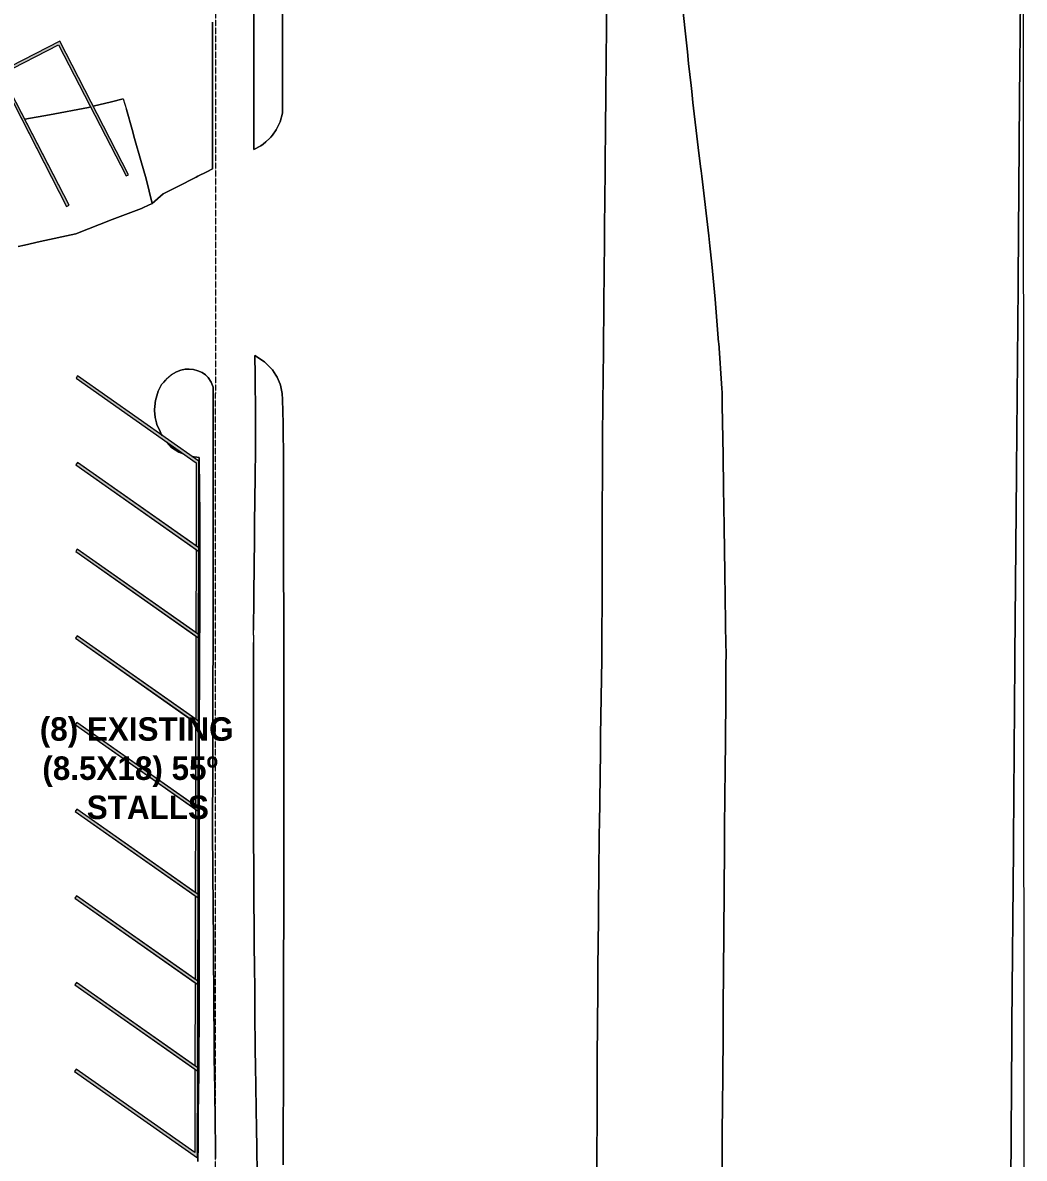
# Model space of a CAD drawing. Header units: inches. Extents: x -5011 to 628, y 9881 to 15115.
# Drawn here: x -812 to 628, y 10867 to 12499 of the extents above; entities that cross this region are included whole.
import ezdxf

# ---------------------------------------------------------------- set-up
doc = ezdxf.new("R2010")
doc.units = ezdxf.units.IN
doc.header["$MEASUREMENT"] = 0
doc.linetypes.add('Double Dash 3_8_', pattern=[1, 0.375, -0.125, 0.125, -0.125, 0.125, -0.125])
for name, color, linetype, lineweight in [('C-PRKG', 3, 'Continuous', 9), ('C-PRKG-IDEN', 70, 'Continuous', 9), ('C-PROP-LINE', 91, 'Double Dash 3_8_', 9), ('C-TOPO', 7, 'Continuous', 9)]:
    doc.layers.add(name, color=color, linetype=linetype, lineweight=lineweight)
doc.styles.add('Century Gothic_B', font='', dxfattribs={"height": 33.75})
doc.styles.get('Century Gothic_B').set_extended_font_data('Century Gothic', bold=True)

# ---------------------------------------------------------------- blocks, each defined once
blk = doc.blocks.new('321723 - Pavement Markings - Parking - Angled - EXISTING _8_5X18_ 55º-1524277-EXISTING - SITE PLAN')
at = {"layer": 'C-PRKG'}
h = blk.add_hatch(color=256, dxfattribs=at)
h.paths.add_polyline_path([(0, 0), (124.6, 0.2), (127.3, 4), (7.7, 4), (127.2, 174.6), (123.9, 176.9), (0.7, 0.9)], flags=0)
h.paths.add_polyline_path([(132.2, 4), (251.7, 174.6), (248.4, 176.9), (157.8, 42.1)], flags=0)
h.paths.add_polyline_path([(129.4, 0), (132.2, 4), (128.4, 2), (129.4, 0)], flags=0)
h = blk.add_hatch(color=256, dxfattribs=at)
h.paths.add_polyline_path([(124.5, 0), (124.8, 0.2), (129.4, 0), (128.4, 2), (132.2, 4), (248.2, 176.7), (125.4, 1.2)], flags=0)
h.paths.add_polyline_path([(129.4, 0), (249.1, 0.2), (251.8, 4), (132.2, 4), (129.4, 0)], flags=0)
h.paths.add_polyline_path([(256.7, 4), (376.2, 174.6), (372.9, 176.9), (314.4, 89.9)], flags=0)
h.paths.add_polyline_path([(252.9, 2), (253.9, 0), (256.7, 4)], flags=0)
h = blk.add_hatch(color=256, dxfattribs=at)
h.paths.add_polyline_path([(249, 0), (253.9, 0), (252.9, 2), (256.7, 4), (372.8, 176.7), (250.1, 1.4)], flags=0)
h.paths.add_polyline_path([(253.9, 0), (373.7, 0.2), (376.4, 4), (256.7, 4), (253.9, 0)], flags=0)
h.paths.add_polyline_path([(381.2, 4), (500.7, 174.6), (497.4, 176.9), (402.4, 35.4)], flags=0)
h.paths.add_polyline_path([(377.4, 2), (378.4, 0), (381.2, 4)], flags=0)
h = blk.add_hatch(color=256, dxfattribs=at)
h.paths.add_polyline_path([(373.6, 0), (378.4, 0), (377.4, 2), (381.2, 4), (493.6, 171.4), (374.7, 1.7)], flags=0)
h.paths.add_polyline_path([(378.4, 0), (498.2, 0.2), (500.9, 4), (381.2, 4), (378.4, 0)], flags=0)
h.paths.add_polyline_path([(505.8, 4), (625.2, 174.7), (622, 176.9), (512.8, 14.5)], flags=0)
h.paths.add_polyline_path([(503, 0), (505.8, 4), (501.9, 2), (503, 0)], flags=0)
h = blk.add_hatch(color=256, dxfattribs=at)
h.paths.add_polyline_path([(498.1, 0), (498.4, 0.2), (503, 0), (501.9, 2), (505.8, 4), (622, 176.9), (499.4, 2)], flags=0)
h.paths.add_polyline_path([(503, 0), (622.7, 0.2), (625.4, 4), (505.8, 4), (503, 0)], flags=0)
h.paths.add_polyline_path([(630.3, 4), (749.8, 174.6), (746.5, 176.9), (648.5, 31.2)], flags=0)
h.paths.add_polyline_path([(626.4, 2), (627.5, 0), (630.3, 4), (626.8, 2.2)], flags=0)
h = blk.add_hatch(color=256, dxfattribs=at)
h.paths.add_polyline_path([(622.6, 0), (627.5, 0), (626.4, 2), (630.3, 4), (746.5, 176.9), (624.1, 2.2)], flags=0)
h.paths.add_polyline_path([(627.5, 0), (747.2, 0.2), (749.7, 4), (630.3, 4), (627.5, 0)], flags=0)
h.paths.add_polyline_path([(754.8, 4), (874.3, 174.6), (871, 176.9), (764.2, 18.1)], flags=0)
h.paths.add_polyline_path([(751, 2), (752, 0), (754.8, 4), (751.9, 2.5)], flags=0)
h = blk.add_hatch(color=256, dxfattribs=at)
h.paths.add_polyline_path([(747.1, 0), (752, 0), (751, 2), (754.8, 4), (870.8, 176.7), (748.5, 1.9)], flags=0)
h.paths.add_polyline_path([(752, 0), (871.7, 0.2), (874.4, 4), (754.8, 4), (752, 0)], flags=0)
h.paths.add_polyline_path([(879.3, 4), (998.8, 174.6), (995.5, 176.9), (880.2, 5.4)], flags=0)
h.paths.add_polyline_path([(876.5, 0), (879.3, 4), (875.5, 2), (876.5, 0)], flags=0)
h = blk.add_hatch(color=256, dxfattribs=at)
h.paths.add_polyline_path([(871.6, 0), (871.9, 0.2), (876.5, 0), (875.5, 2), (879.3, 4), (991.4, 171), (873.5, 2.7)], flags=0)
h.paths.add_polyline_path([(876.5, 0), (1001, 0), (1123.3, 174.6), (1120, 176.9), (999, 4), (879.3, 4), (876.5, 0)], flags=0)
for p, q in [((123.9, 176.9), (0, 0)), ((7.7, 4), (127.2, 174.6)), ((127.2, 174.6), (123.9, 176.9)), ((248.4, 176.9), (124.5, 0)), ((248.4, 176.9), (127.3, 4)), ((129.4, 0), (251.7, 174.6)), ((132.2, 4), (251.7, 174.6)), ((251.7, 174.6), (248.4, 176.9)), ((251.7, 174.6), (248.4, 176.9)), ((372.9, 176.9), (249, 0)), ((372.9, 176.9), (251.8, 4)), ((253.9, 0), (376.2, 174.6)), ((256.7, 4), (376.2, 174.6)), ((376.2, 174.6), (372.9, 176.9)), ((376.2, 174.6), (372.9, 176.9)), ((497.4, 176.9), (373.6, 0)), ((497.4, 176.9), (376.4, 4)), ((378.4, 0), (500.7, 174.6)), ((381.2, 4), (500.7, 174.6)), ((500.7, 174.6), (497.4, 176.9)), ((500.7, 174.6), (497.4, 176.9)), ((622, 176.9), (498.1, 0)), ((622, 176.9), (500.9, 4)), ((503, 0), (625.2, 174.6)), ((505.8, 4), (625.2, 174.6)), ((625.2, 174.6), (622, 176.9)), ((625.2, 174.6), (622, 176.9)), ((746.5, 176.9), (622.6, 0)), ((746.5, 176.9), (625.4, 4)), ((627.5, 0), (749.8, 174.6)), ((630.3, 4), (749.8, 174.6)), ((749.8, 174.6), (746.5, 176.9)), ((749.8, 174.6), (746.5, 176.9)), ((871, 176.9), (747.1, 0)), ((871, 176.9), (749.9, 4)), ((752, 0), (874.3, 174.6)), ((754.8, 4), (874.3, 174.6)), ((874.3, 174.6), (871, 176.9)), ((874.3, 174.6), (871, 176.9)), ((995.5, 176.9), (871.6, 0)), ((995.5, 176.9), (874.4, 4)), ((876.5, 0), (998.8, 174.6)), ((879.3, 4), (998.8, 174.6)), ((998.8, 174.6), (995.5, 176.9)), ((998.8, 174.6), (995.5, 176.9)), ((1120, 176.9), (999, 4)), ((1001, 0), (1123.3, 174.6)), ((1123.3, 174.6), (1120, 176.9)), ((127.3, 4), (7.7, 4)), ((251.8, 4), (132.2, 4)), ((376.4, 4), (256.7, 4)), ((500.9, 4), (381.2, 4)), ((625.4, 4), (505.8, 4)), ((749.9, 4), (630.3, 4)), ((874.4, 4), (754.8, 4)), ((999, 4), (879.3, 4)), ((0, 0), (129.4, 0)), ((124.5, 0), (253.9, 0)), ((249, 0), (378.4, 0)), ((373.6, 0), (503, 0)), ((498.1, 0), (627.5, 0)), ((622.6, 0), (752, 0)), ((747.1, 0), (876.5, 0)), ((871.6, 0), (1001, 0))]:
    blk.add_line(p, q, dxfattribs=at)
blk = doc.blocks.new('321723 - Pavement Markings - Parking - Angled - EXISTING _8X18_ 90º-1567320-EXISTING - SITE PLAN')
at = {"layer": 'C-PRKG'}
h = blk.add_hatch(color=256, dxfattribs=at)
h.paths.add_polyline_path([(96, -4), (98, -110), (96, -216), (100, -216), (99.8, -0.2), (96, 0), (98, -2)], flags=0)
h.paths.add_polyline_path([(0, -216), (4, -216), (4, -4), (96, -4), (96, 0), (0, 0), (0, -126.7)], flags=0)
h = blk.add_hatch(color=256, dxfattribs=at)
h.paths.add_polyline_path([(96, -216), (98, -110), (96, -4), (96, -213.9)], flags=0)
h.paths.add_polyline_path([(96, 0), (96, -4), (98, -2), (97.4, -1.4)], flags=0)
h.paths.add_polyline_path([(192, -216), (196, -216), (196, 0), (100, 0), (100, -4), (192, -4), (192, -213.9)], flags=0)
for p, q in [((0, 0), (0, -216)), ((100, 0), (0, 0)), ((96, 0), (96, -216)), ((196, 0), (96, 0)), ((100, -216), (100, 0)), ((196, -216), (196, 0)), ((4, -216), (4, -4)), ((4, -4), (96, -4)), ((96, -4), (96, -216)), ((100, -216), (100, -4)), ((100, -4), (192, -4)), ((192, -4), (192, -216)), ((0, -216), (4, -216)), ((96, -216), (100, -216)), ((96, -216), (100, -216)), ((192, -216), (196, -216))]:
    blk.add_line(p, q, dxfattribs=at)
blk = doc.blocks.new('Family - ___-1416994-EXISTING - SITE PLAN')
at = {"layer": 'C-PROP-LINE'}
blk.add_line((-534.6, 10205.4), (-534.1, 14245.7), dxfattribs=at)

msp = doc.modelspace()

# ---------------------------------------------------------------- linework, layer by layer
at = {"layer": 'C-TOPO'}
for p, q in [((627.7, 10264.1), (626.3, 13049.1)), ((623, 12655.4), (620.9, 12389.6)), ((620.9, 12389.6), (623, 12655.4)), ((27.7, 12591.1), (27.3, 12498.3)), ((27.3, 12498.3), (27.7, 12591.1)), ((143.5, 12457.1), (132.8, 12555)), ((132.8, 12555), (143.5, 12457.1)), ((-438.2, 12369), (-438.2, 12519.4)), ((-438.2, 12519.4), (-438.2, 12369)), ((-538.9, 12431.9), (-539, 12499.7)), ((-539, 12499.7), (-538.9, 12431.9)), ((-479.7, 12511.7), (-479.6, 12382.3)), ((-479.6, 12382.3), (-479.7, 12511.7)), ((27.2, 12484.5), (26.9, 12454)), ((26.9, 12454), (27.2, 12484.5)), ((27.3, 12492.2), (27.2, 12484.5)), ((27.2, 12484.5), (27.3, 12492.2)), ((27.3, 12498.3), (27.3, 12492.2)), ((27.3, 12492.2), (27.3, 12498.3)), ((26.9, 12454), (26.3, 12390.7)), ((26.3, 12390.7), (26.9, 12454)), ((145.3, 12440.3), (143.5, 12457.1)), ((143.5, 12457.1), (145.3, 12440.3)), ((148.8, 12408.9), (145.3, 12440.3)), ((145.3, 12440.3), (148.8, 12408.9)), ((-538.9, 12355.2), (-538.9, 12431.9)), ((-538.9, 12431.9), (-538.9, 12355.2)), ((149.7, 12400.1), (148.8, 12408.9)), ((148.8, 12408.9), (149.7, 12400.1)), ((-710.3, 12379.1), (-684.3, 12385.5)), ((-684.3, 12385.5), (-710.3, 12379.1)), ((-684.3, 12385.5), (-667.1, 12389.7)), ((-667.1, 12389.7), (-684.3, 12385.5)), ((-667.1, 12389.7), (-662.7, 12374.2)), ((-667.1, 12389.7), (-662.7, 12374.2)), ((26.3, 12390.7), (26.2, 12381.1)), ((26.2, 12381.1), (26.3, 12390.7)), ((151.5, 12384.2), (149.7, 12400.1)), ((149.7, 12400.1), (151.5, 12384.2)), ((620.9, 12389.6), (618.7, 12129.9)), ((618.7, 12129.9), (620.9, 12389.6)), ((-773.3, 12366.8), (-717.2, 12377.3)), ((-717.2, 12377.3), (-773.3, 12366.8)), ((-717.2, 12377.3), (-714.3, 12378.1)), ((-714.3, 12378.1), (-717.2, 12377.3)), ((-662.7, 12374.2), (-654.5, 12345.5)), ((-654.5, 12345.5), (-662.7, 12374.2)), ((-479.6, 12382.3), (-479.5, 12345.5)), ((-479.5, 12345.5), (-479.6, 12382.3)), ((-441.6, 12356.6), (-438.2, 12369)), ((-438.2, 12369), (-441.6, 12356.6)), ((26.2, 12381.1), (26, 12361.2)), ((26, 12361.2), (26.2, 12381.1)), ((153.4, 12368.3), (151.5, 12384.2)), ((151.5, 12384.2), (153.4, 12368.3)), ((-808.6, 12360.2), (-773.3, 12366.8)), ((-773.3, 12366.8), (-808.6, 12360.2)), ((-538.9, 12348.2), (-538.9, 12355.2)), ((-538.9, 12355.2), (-538.9, 12348.2)), ((-447.2, 12345), (-441.6, 12356.6)), ((-441.6, 12356.6), (-447.2, 12345)), ((25.9, 12353.6), (25.3, 12292.6)), ((25.3, 12292.6), (25.9, 12353.6)), ((26, 12361.2), (25.9, 12353.6)), ((25.9, 12353.6), (26, 12361.2)), ((156.3, 12344), (153.4, 12368.3)), ((153.4, 12368.3), (156.3, 12344)), ((-654.5, 12345.5), (-650.9, 12332.8)), ((-650.9, 12332.8), (-654.5, 12345.5)), ((-538.9, 12301.8), (-538.9, 12348.2)), ((-538.9, 12348.2), (-538.9, 12301.8)), ((-479.5, 12345.5), (-479.5, 12336.2)), ((-479.5, 12336.2), (-479.5, 12345.5)), ((-479.5, 12336.2), (-479.5, 12323.4)), ((-479.5, 12323.4), (-479.5, 12336.2)), ((-454.9, 12334.6), (-452.8, 12337.3)), ((-452.8, 12337.3), (-454.9, 12334.6)), ((-452.8, 12337.3), (-447.2, 12345)), ((-447.2, 12345), (-452.8, 12337.3)), ((159.2, 12319.6), (156.3, 12344)), ((156.3, 12344), (159.2, 12319.6)), ((-650.9, 12332.8), (-641.9, 12301.2)), ((-641.9, 12301.2), (-650.9, 12332.8)), ((-479.5, 12323.4), (-479.5, 12322.9)), ((-479.5, 12322.9), (-479.5, 12323.4)), ((-479.5, 12322.9), (-479.5, 12316.6)), ((-479.5, 12316.6), (-479.5, 12322.9)), ((-479.5, 12316.6), (-469.7, 12322.2)), ((-469.7, 12322.2), (-479.5, 12316.6)), ((-469.7, 12322.2), (-466.2, 12324.3)), ((-466.2, 12324.3), (-469.7, 12322.2)), ((-466.2, 12324.3), (-462.2, 12327.9)), ((-462.2, 12327.9), (-466.2, 12324.3)), ((-462.2, 12327.9), (-456.3, 12333.3)), ((-456.3, 12333.3), (-462.2, 12327.9)), ((-456.3, 12333.3), (-454.9, 12334.6)), ((-454.9, 12334.6), (-456.3, 12333.3)), ((162.4, 12292.6), (159.2, 12319.6)), ((159.2, 12319.6), (162.4, 12292.6)), ((-641.9, 12301.2), (-634.3, 12274.6)), ((-634.3, 12274.6), (-641.9, 12301.2)), ((-547, 12284.8), (-538.9, 12288.9)), ((-538.9, 12288.9), (-547, 12284.8)), ((-538.9, 12292.4), (-538.9, 12301.8)), ((-538.9, 12301.8), (-538.9, 12292.4)), ((-538.9, 12288.9), (-538.9, 12292.4)), ((-538.9, 12292.4), (-538.9, 12288.9)), ((25.3, 12292.6), (24.8, 12238.9)), ((24.8, 12238.9), (25.3, 12292.6)), ((163.2, 12286.1), (162.4, 12292.6)), ((162.4, 12292.6), (163.2, 12286.1)), ((-634.3, 12274.6), (-625.8, 12239.1)), ((-625.8, 12239.1), (-634.3, 12274.6)), ((-589.6, 12263.3), (-562.2, 12277.1)), ((-562.2, 12277.1), (-589.6, 12263.3)), ((-562.2, 12277.1), (-560, 12278.3)), ((-560, 12278.3), (-562.2, 12277.1)), ((-560, 12278.3), (-547, 12284.8)), ((-547, 12284.8), (-560, 12278.3)), ((164.2, 12278.3), (163.2, 12286.1)), ((163.2, 12286.1), (164.2, 12278.3)), ((174.4, 12192.6), (164.2, 12278.3)), ((164.2, 12278.3), (174.4, 12192.6)), ((-609.6, 12253.2), (-589.6, 12263.3)), ((-589.6, 12263.3), (-609.6, 12253.2)), ((-625.8, 12239.1), (-638, 12233.5)), ((-638, 12233.5), (-625.8, 12239.1)), ((-625.8, 12239.1), (-609.6, 12253.2)), ((-609.6, 12253.2), (-625.8, 12239.1)), ((24.8, 12238.9), (24.5, 12212)), ((24.5, 12212), (24.8, 12238.9)), ((-641.2, 12232.1), (-683, 12216)), ((-683, 12216), (-641.2, 12232.1)), ((-638, 12233.5), (-641.2, 12232.1)), ((-641.2, 12232.1), (-638, 12233.5)), ((-683, 12216), (-735.4, 12195.7)), ((-735.4, 12195.7), (-683, 12216)), ((24.5, 12212), (24.4, 12199.9)), ((24.4, 12199.9), (24.5, 12212)), ((-735.4, 12195.7), (-786.6, 12184.5)), ((-786.6, 12184.5), (-735.4, 12195.7)), ((24.4, 12199.9), (24.2, 12184.5)), ((24.2, 12184.5), (24.4, 12199.9)), ((176, 12178.4), (174.4, 12192.6)), ((174.4, 12192.6), (176, 12178.4)), ((-808.9, 12179.5), (-818.1, 12177.5)), ((-818.1, 12177.5), (-808.9, 12179.5)), ((-786.6, 12184.5), (-808.9, 12179.5)), ((-808.9, 12179.5), (-786.6, 12184.5)), ((24.2, 12184.5), (23.4, 12096.4)), ((23.4, 12096.4), (24.2, 12184.5)), ((178.9, 12152.1), (176, 12178.4)), ((176, 12178.4), (178.9, 12152.1)), ((182.7, 12111.6), (178.9, 12152.1)), ((178.9, 12152.1), (182.7, 12111.6)), ((618.7, 12129.9), (618.7, 12120)), ((618.7, 12120), (618.7, 12129.9)), ((183.5, 12101.8), (182.7, 12111.6)), ((182.7, 12111.6), (183.5, 12101.8)), ((618.7, 12120), (616.5, 11856.3)), ((616.5, 11856.3), (618.7, 12120)), ((23.4, 12096.4), (23.3, 12089.4)), ((23.3, 12089.4), (23.4, 12096.4)), ((188.4, 12039.7), (183.5, 12101.8)), ((183.5, 12101.8), (188.4, 12039.7)), ((23.3, 12089.4), (22.4, 11982.1)), ((22.4, 11982.1), (23.3, 12089.4)), ((188.5, 12038.5), (188.4, 12039.7)), ((188.4, 12039.7), (188.5, 12038.5)), ((193, 11973.2), (188.5, 12038.5)), ((188.5, 12038.5), (193, 11973.2)), ((-464.1, 12011.9), (-478, 12020.9)), ((-478, 12020.9), (-477.9, 12013.9)), ((-477.9, 12013.9), (-478, 12020.9)), ((-478, 12020.9), (-464.1, 12011.9)), ((-477.9, 12013.9), (-477.8, 11999.2)), ((-477.8, 11999.2), (-477.9, 12013.9)), ((-460.4, 12008), (-464.1, 12011.9)), ((-464.1, 12011.9), (-460.4, 12008)), ((-590.6, 11997.5), (-598.1, 11992.9)), ((-598.1, 11992.9), (-590.6, 11997.5)), ((-584.6, 11999.9), (-590.6, 11997.5)), ((-590.6, 11997.5), (-584.6, 11999.9)), ((-578.4, 12001.2), (-584.6, 11999.9)), ((-584.6, 11999.9), (-578.4, 12001.2)), ((-574.8, 12001.3), (-578.4, 12001.2)), ((-578.4, 12001.2), (-574.8, 12001.3)), ((-573.7, 12001.3), (-574.8, 12001.3)), ((-574.8, 12001.3), (-573.7, 12001.3)), ((-572.4, 12001.3), (-573.7, 12001.3)), ((-573.7, 12001.3), (-572.4, 12001.3)), ((-566.4, 12000.6), (-572.4, 12001.3)), ((-572.4, 12001.3), (-566.4, 12000.6)), ((-559.9, 11998.8), (-566.4, 12000.6)), ((-566.4, 12000.6), (-559.9, 11998.8)), ((-553.8, 11996.2), (-559.9, 11998.8)), ((-559.9, 11998.8), (-553.8, 11996.2)), ((-552.1, 11995.1), (-553.8, 11996.2)), ((-553.8, 11996.2), (-552.1, 11995.1)), ((-550.9, 11994.4), (-552.1, 11995.1)), ((-552.1, 11995.1), (-550.9, 11994.4)), ((-549, 11993.1), (-550.9, 11994.4)), ((-550.9, 11994.4), (-549, 11993.1)), ((-477.8, 11999.2), (-477.4, 11968.9)), ((-477.4, 11968.9), (-477.8, 11999.2)), ((-457.4, 12004.8), (-460.4, 12008)), ((-460.4, 12008), (-457.4, 12004.8)), ((-452.7, 12000), (-457.4, 12004.8)), ((-457.4, 12004.8), (-452.7, 12000)), ((-447.9, 11992.4), (-452.7, 12000)), ((-452.7, 12000), (-447.9, 11992.4)), ((-612.1, 11979.1), (-617.1, 11969.5)), ((-617.1, 11969.5), (-612.1, 11979.1)), ((-610.9, 11980.5), (-612.1, 11979.1)), ((-612.1, 11979.1), (-610.9, 11980.5)), ((-609.1, 11982.6), (-610.9, 11980.5)), ((-610.9, 11980.5), (-609.1, 11982.6)), ((-606.5, 11985.6), (-609.1, 11982.6)), ((-609.1, 11982.6), (-606.5, 11985.6)), ((-605, 11987.3), (-606.5, 11985.6)), ((-605, 11987.3), (-606.5, 11985.6)), ((-605, 11987.3), (-598.1, 11992.9)), ((-605, 11987.3), (-598.1, 11992.9)), ((-545.1, 11989), (-549, 11993.1)), ((-549, 11993.1), (-545.1, 11989)), ((-540.9, 11982.4), (-545.1, 11989)), ((-545.1, 11989), (-540.9, 11982.4)), ((-538.1, 11975.1), (-540.9, 11982.4)), ((-540.9, 11982.4), (-538.1, 11975.1)), ((-446.1, 11989.6), (-447.9, 11992.4)), ((-447.9, 11992.4), (-446.1, 11989.6)), ((-441.9, 11979.4), (-446.1, 11989.6)), ((-446.1, 11989.6), (-441.9, 11979.4)), ((-441.4, 11978.2), (-441.9, 11979.4)), ((-441.9, 11979.4), (-441.4, 11978.2)), ((-438.8, 11966.1), (-441.4, 11978.2)), ((-441.4, 11978.2), (-438.8, 11966.1)), ((22.4, 11982.1), (22.2, 11961)), ((22.2, 11961), (22.4, 11982.1)), ((-617.1, 11969.5), (-620.9, 11956)), ((-620.9, 11956), (-617.1, 11969.5)), ((-538.1, 11969.5), (-538.1, 11975.1)), ((-538.1, 11975.1), (-538.1, 11969.5)), ((-538.1, 11968.7), (-538.1, 11969.5)), ((-538.1, 11969.5), (-538.1, 11968.7)), ((-538.1, 11966.6), (-538.1, 11968.7)), ((-538.1, 11968.7), (-538.1, 11966.6)), ((-537.9, 11930.7), (-538.1, 11966.6)), ((-538.1, 11966.6), (-537.9, 11930.7)), ((-477.4, 11968.9), (-477.3, 11957.4)), ((-477.3, 11957.4), (-477.4, 11968.9)), ((-438.5, 11957.8), (-438.8, 11966.1)), ((-438.8, 11966.1), (-438.5, 11957.8)), ((22.2, 11961), (21.6, 11894.9)), ((21.6, 11894.9), (22.2, 11961)), ((193.4, 11967.8), (193, 11973.2)), ((193, 11973.2), (193.4, 11967.8)), ((193.7, 11949.6), (193.4, 11967.8)), ((193.4, 11967.8), (193.7, 11949.6)), ((-621.6, 11949.2), (-622.3, 11942)), ((-622.3, 11942), (-621.6, 11949.2)), ((-621.4, 11950.6), (-621.6, 11949.2)), ((-621.6, 11949.2), (-621.4, 11950.6)), ((-621.2, 11952.9), (-621.4, 11951.5)), ((-621.4, 11951.5), (-621.2, 11952.9)), ((-621.4, 11951.5), (-621.4, 11950.6)), ((-621.4, 11950.6), (-621.4, 11951.5)), ((-620.9, 11956), (-621.2, 11952.9)), ((-621.2, 11952.9), (-620.9, 11956)), ((-477.3, 11957.4), (-476.9, 11921.4)), ((-476.9, 11921.4), (-477.3, 11957.4)), ((-437.3, 11923.2), (-438.5, 11957.8)), ((-438.5, 11957.8), (-437.3, 11923.2)), ((194.8, 11877.1), (193.7, 11949.6)), ((193.7, 11949.6), (194.8, 11877.1)), ((-622.3, 11942), (-621.5, 11931.7)), ((-621.5, 11931.7), (-622.3, 11942)), ((-621.5, 11931.7), (-619.5, 11924.2)), ((-619.5, 11924.2), (-621.5, 11931.7)), ((-537.9, 11920.9), (-537.9, 11930.7)), ((-537.9, 11930.7), (-537.9, 11920.9)), ((-619.5, 11924.2), (-618.8, 11921.7)), ((-618.8, 11921.7), (-619.5, 11924.2)), ((-618.8, 11921.7), (-614.3, 11911.4)), ((-614.3, 11911.4), (-618.8, 11921.7)), ((-537.9, 11913.8), (-537.9, 11920.9)), ((-537.9, 11920.9), (-537.9, 11913.8)), ((-537.9, 11912.3), (-537.9, 11913.8)), ((-537.9, 11913.8), (-537.9, 11912.3)), ((-537.9, 11910.3), (-537.9, 11912.3)), ((-537.9, 11912.3), (-537.9, 11910.3)), ((-476.9, 11917.6), (-477.1, 11906.8)), ((-477.1, 11906.8), (-476.9, 11917.6)), ((-476.9, 11921.4), (-476.9, 11917.6)), ((-476.9, 11917.6), (-476.9, 11921.4)), ((-437.1, 11867.6), (-437.3, 11923.2)), ((-437.3, 11923.2), (-437.1, 11867.6)), ((-614.3, 11911.4), (-613.4, 11909.4)), ((-613.4, 11909.4), (-614.3, 11911.4)), ((-613.4, 11909.4), (-612.5, 11908)), ((-612.5, 11908), (-613.4, 11909.4)), ((-612.5, 11908), (-611.2, 11905.9)), ((-611.2, 11905.9), (-612.5, 11908)), ((-605.4, 11896.9), (-604.8, 11896.3)), ((-604.8, 11896.3), (-605.4, 11896.9)), ((-604.8, 11896.3), (-597.7, 11888.6)), ((-597.7, 11888.6), (-604.8, 11896.3)), ((-537.9, 11892.7), (-537.9, 11910.3)), ((-537.9, 11910.3), (-537.9, 11892.7)), ((-477.1, 11899.9), (-477.3, 11884.5)), ((-477.3, 11884.5), (-477.1, 11899.9)), ((-477.1, 11906.8), (-477.1, 11899.9)), ((-477.1, 11899.9), (-477.1, 11906.8)), ((-597.7, 11888.6), (-587.1, 11881.7)), ((-587.1, 11881.7), (-597.7, 11888.6)), ((-587.1, 11881.7), (-580, 11879.1)), ((-580, 11879.1), (-587.1, 11881.7)), ((-537.9, 11868.3), (-537.9, 11892.7)), ((-537.9, 11892.7), (-537.9, 11868.3)), ((-477.3, 11884.5), (-477.7, 11847.7)), ((-477.7, 11847.7), (-477.3, 11884.5)), ((21.6, 11894.9), (21.5, 11856.4)), ((21.5, 11856.4), (21.6, 11894.9)), ((-568.4, 11875.8), (-558, 11874.3)), ((-558, 11874.3), (-568.4, 11875.8)), ((-558, 11874.3), (-558, 11866.6)), ((-558, 11866.6), (-558, 11874.3)), ((-558, 11866.6), (-557.7, 11834.8)), ((-557.7, 11834.8), (-558, 11866.6)), ((-538, 11833.6), (-537.9, 11868.3)), ((-537.9, 11868.3), (-538, 11833.6)), ((-437.1, 11849.4), (-437.1, 11867.6)), ((-437.1, 11867.6), (-437.1, 11849.4)), ((195.5, 11829.5), (194.8, 11877.1)), ((194.8, 11877.1), (195.5, 11829.5)), ((-477.7, 11847.7), (-478.1, 11812.2)), ((-478.1, 11812.2), (-477.7, 11847.7)), ((-436.9, 11806.6), (-437.1, 11849.4)), ((-437.1, 11849.4), (-436.9, 11806.6)), ((21.4, 11849.6), (21.3, 11801.7)), ((21.3, 11801.7), (21.4, 11849.6)), ((21.5, 11856.4), (21.4, 11850.8)), ((21.4, 11850.8), (21.5, 11856.4)), ((21.4, 11850.8), (21.4, 11849.6)), ((21.4, 11849.6), (21.4, 11850.8)), ((616.4, 11850.4), (614.3, 11589.3)), ((614.3, 11589.3), (616.4, 11850.4)), ((616.5, 11856.3), (616.4, 11850.4)), ((616.4, 11850.4), (616.5, 11856.3)), ((-557.7, 11834.8), (-557.7, 11831.2)), ((-557.7, 11831.2), (-557.7, 11834.8)), ((-557.7, 11831.2), (-557.3, 11789.4)), ((-557.3, 11789.4), (-557.7, 11831.2)), ((-538, 11820.9), (-538, 11833.6)), ((-538, 11833.6), (-538, 11820.9)), ((-538, 11820.2), (-538, 11820.9)), ((-538, 11820.9), (-538, 11820.2)), ((-538, 11771), (-538, 11820.2)), ((-538, 11820.2), (-538, 11771)), ((195.9, 11804), (195.5, 11829.5)), ((195.5, 11829.5), (195.9, 11804)), ((-478.1, 11812.2), (-478.4, 11781)), ((-478.4, 11781), (-478.1, 11812.2)), ((-436.8, 11753.1), (-436.9, 11806.6)), ((-436.9, 11806.6), (-436.8, 11753.1)), ((21.3, 11801.7), (21.2, 11783.8)), ((21.2, 11783.8), (21.3, 11801.7)), ((196.4, 11774.1), (195.9, 11804)), ((195.9, 11804), (196.4, 11774.1)), ((-557.3, 11789.4), (-557, 11749.6)), ((-557, 11749.6), (-557.3, 11789.4)), ((21.2, 11783.8), (20.9, 11710.1)), ((20.9, 11710.1), (21.2, 11783.8)), ((-538.1, 11638.2), (-538, 11771)), ((-538, 11771), (-538.1, 11638.2)), ((-478.4, 11781), (-478.7, 11750.8)), ((-478.7, 11750.8), (-478.4, 11781)), ((197.4, 11708.3), (196.4, 11774.1)), ((196.4, 11774.1), (197.4, 11708.3)), ((-557, 11749.6), (-557.3, 11659.9)), ((-557.3, 11659.9), (-557, 11749.6)), ((-478.7, 11750.8), (-479, 11724.4)), ((-479, 11724.4), (-478.7, 11750.8)), ((-436.7, 11749.3), (-436.8, 11753.1)), ((-436.8, 11753.1), (-436.7, 11749.3)), ((-436.7, 11749.1), (-436.7, 11749.3)), ((-436.7, 11749.3), (-436.7, 11749.1)), ((-436.7, 11745), (-436.7, 11749.1)), ((-436.7, 11749.1), (-436.7, 11745)), ((-436.3, 11616.3), (-436.7, 11745)), ((-436.7, 11745), (-436.3, 11616.3)), ((-479, 11724.4), (-479.5, 11672.3)), ((-479.5, 11672.3), (-479, 11724.4)), ((20.9, 11710.1), (20.9, 11695.2)), ((20.9, 11695.2), (20.9, 11710.1)), ((199, 11602), (197.4, 11708.3)), ((197.4, 11708.3), (199, 11602)), ((20.9, 11695.2), (20.5, 11593.5)), ((20.5, 11593.5), (20.9, 11695.2)), ((-479.5, 11672.3), (-480, 11626.2)), ((-480, 11626.2), (-479.5, 11672.3)), ((-557.3, 11659.9), (-557.3, 11626.4)), ((-557.3, 11626.4), (-557.3, 11659.9)), ((-538.1, 11629.6), (-538.1, 11638.2)), ((-538.1, 11638.2), (-538.1, 11629.6)), ((-557.3, 11626.4), (-557.4, 11617.5)), ((-557.4, 11617.5), (-557.3, 11626.4)), ((-538.3, 11530.7), (-538.1, 11620.4)), ((-538.1, 11620.4), (-538.3, 11530.7)), ((-538.1, 11623.8), (-538.1, 11629.6)), ((-538.1, 11629.6), (-538.1, 11623.8)), ((-538.1, 11622.8), (-538.1, 11623.8)), ((-538.1, 11623.8), (-538.1, 11622.8)), ((-538.1, 11620.4), (-538.1, 11622.8)), ((-538.1, 11622.8), (-538.1, 11620.4)), ((-480.1, 11619), (-480, 11626.2)), ((-480.1, 11619), (-480, 11626.2)), ((-480.1, 11619), (-480.1, 11608.4)), ((-480.1, 11619), (-480.1, 11608.4)), ((-557.4, 11617.5), (-557.9, 11433.4)), ((-557.9, 11433.4), (-557.4, 11617.5)), ((-480.1, 11608.4), (-480.1, 11589.4)), ((-480.1, 11589.4), (-480.1, 11608.4)), ((-436.3, 11613.4), (-436.3, 11616.3)), ((-436.3, 11616.3), (-436.3, 11613.4)), ((-436.3, 11599.9), (-436.3, 11613.4)), ((-436.3, 11613.4), (-436.3, 11599.9)), ((199.1, 11597.2), (199, 11602)), ((199, 11602), (199.1, 11597.2)), ((-480.1, 11589.4), (-480.1, 11572.7)), ((-480.1, 11572.7), (-480.1, 11589.4)), ((-436.3, 11556), (-436.3, 11599.9)), ((-436.3, 11599.9), (-436.3, 11556)), ((20.5, 11588.6), (20.4, 11583.8)), ((20.4, 11583.8), (20.5, 11588.6)), ((20.5, 11593.5), (20.5, 11592)), ((20.5, 11592), (20.5, 11593.5)), ((20.5, 11592), (20.5, 11588.6)), ((20.5, 11588.6), (20.5, 11592)), ((198.9, 11571.2), (199.1, 11597.2)), ((199.1, 11597.2), (198.9, 11571.2)), ((614.3, 11589.3), (614.2, 11580.7)), ((614.2, 11580.7), (614.3, 11589.3)), ((-480.1, 11572.7), (-480, 11475.4)), ((-480, 11475.4), (-480.1, 11572.7)), ((20.4, 11583.8), (18.8, 11474.7)), ((18.8, 11474.7), (20.4, 11583.8)), ((198.6, 11532.3), (198.9, 11571.2)), ((198.9, 11571.2), (198.6, 11532.3)), ((614.2, 11580.7), (612.1, 11323.7)), ((612.1, 11323.7), (614.2, 11580.7)), ((-436.3, 11504), (-436.3, 11556)), ((-436.3, 11556), (-436.3, 11504)), ((-538.5, 11465.3), (-538.3, 11530.7)), ((-538.3, 11530.7), (-538.5, 11465.3)), ((198.1, 11464.5), (198.6, 11532.3)), ((198.6, 11532.3), (198.1, 11464.5)), ((-436.3, 11499.5), (-436.3, 11504)), ((-436.3, 11504), (-436.3, 11499.5)), ((-436.4, 11367.3), (-436.3, 11493.1)), ((-436.3, 11493.1), (-436.4, 11367.3)), ((-436.3, 11498.8), (-436.3, 11499.5)), ((-436.3, 11499.5), (-436.3, 11498.8)), ((-436.3, 11498.6), (-436.3, 11498.8)), ((-436.3, 11498.8), (-436.3, 11498.6)), ((-436.3, 11497.4), (-436.3, 11498.6)), ((-436.3, 11498.6), (-436.3, 11497.4)), ((-436.3, 11493.1), (-436.3, 11497.4)), ((-436.3, 11497.4), (-436.3, 11493.1)), ((-480, 11475.4), (-480, 11451.3)), ((-480, 11451.3), (-480, 11475.4)), ((18.8, 11474.7), (18.7, 11464.5)), ((18.7, 11464.5), (18.8, 11474.7)), ((-538.5, 11444.1), (-538.5, 11465.3)), ((-538.5, 11465.3), (-538.5, 11444.1)), ((18.7, 11464.5), (18.5, 11451.4)), ((18.5, 11451.4), (18.7, 11464.5)), ((197.8, 11427.8), (198.1, 11464.5)), ((198.1, 11464.5), (197.8, 11427.8)), ((-538.6, 11435.6), (-538.5, 11444.1)), ((-538.5, 11444.1), (-538.6, 11435.6)), ((-480, 11451.3), (-480, 11389.7)), ((-480, 11389.7), (-480, 11451.3)), ((18.5, 11451.4), (17, 11346.2)), ((17, 11346.2), (18.5, 11451.4)), ((-557.9, 11425.5), (-558, 11404.3)), ((-558, 11404.3), (-557.9, 11425.5)), ((-557.9, 11433.4), (-557.9, 11432.8)), ((-557.9, 11432.8), (-557.9, 11433.4)), ((-557.9, 11432.8), (-557.9, 11425.5)), ((-557.9, 11425.5), (-557.9, 11432.8)), ((-538.6, 11427.1), (-538.6, 11435.6)), ((-538.6, 11435.6), (-538.6, 11427.1)), ((-538.6, 11399), (-538.6, 11427.1)), ((-538.6, 11427.1), (-538.6, 11399)), ((197.1, 11343.3), (197.8, 11427.8)), ((197.8, 11427.8), (197.1, 11343.3)), ((-558, 11404.3), (-558, 11386)), ((-558, 11386), (-558, 11404.3)), ((-538.7, 11372.6), (-538.6, 11399)), ((-538.6, 11399), (-538.7, 11372.6)), ((-480, 11389.7), (-480, 11368.3)), ((-480, 11368.3), (-480, 11389.7)), ((-558, 11386), (-558.1, 11375.2)), ((-558.1, 11375.2), (-558, 11386)), ((-558.1, 11375.2), (-558.1, 11358.3)), ((-558.1, 11358.3), (-558.1, 11375.2)), ((-558.1, 11358.3), (-558.1, 11345.7)), ((-558.1, 11345.7), (-558.1, 11358.3)), ((-538.8, 11352.8), (-538.7, 11372.6)), ((-538.7, 11372.6), (-538.8, 11352.8)), ((-480, 11368.3), (-479.9, 11323.4)), ((-479.9, 11323.4), (-480, 11368.3)), ((-436.4, 11348.9), (-436.4, 11367.3)), ((-436.4, 11367.3), (-436.4, 11348.9)), ((-558.1, 11345.7), (-558.1, 11305)), ((-558.1, 11305), (-558.1, 11345.7)), ((-538.8, 11344), (-538.8, 11352.8)), ((-538.8, 11352.8), (-538.8, 11344)), ((-538.8, 11337.2), (-538.8, 11344)), ((-538.8, 11344), (-538.8, 11337.2)), ((-436.4, 11320.9), (-436.4, 11348.9)), ((-436.4, 11348.9), (-436.4, 11320.9)), ((17, 11346.2), (16.9, 11336)), ((16.9, 11336), (17, 11346.2)), ((197, 11329.9), (197.1, 11343.3)), ((197.1, 11343.3), (197, 11329.9)), ((-538.9, 11321.4), (-538.8, 11337.2)), ((-538.8, 11337.2), (-538.9, 11321.4)), ((16.8, 11334.4), (16.7, 11323.9)), ((16.7, 11323.9), (16.8, 11334.4)), ((16.9, 11336), (16.8, 11334.4)), ((16.8, 11334.4), (16.9, 11336)), ((196.3, 11234.9), (197, 11329.9)), ((197, 11329.9), (196.3, 11234.9)), ((-538.6, 11296.6), (-538.9, 11321.4)), ((-538.9, 11321.4), (-538.6, 11296.6)), ((-479.9, 11323.4), (-479.9, 11321.4)), ((-479.9, 11321.4), (-479.9, 11323.4)), ((-479.9, 11321.4), (-479.7, 11288.5)), ((-479.7, 11288.5), (-479.9, 11321.4)), ((-436.4, 11307.6), (-436.4, 11320.9)), ((-436.4, 11320.9), (-436.4, 11307.6)), ((16.7, 11323.9), (16.1, 11284.5)), ((16.1, 11284.5), (16.7, 11323.9)), ((612, 11311.2), (610, 11059.8)), ((610, 11059.8), (612, 11311.2)), ((612.1, 11323.7), (612, 11311.2)), ((612, 11311.2), (612.1, 11323.7)), ((-558.1, 11305), (-558, 11266.4)), ((-558, 11266.4), (-558.1, 11305)), ((-538.4, 11264.1), (-538.6, 11296.6)), ((-538.6, 11296.6), (-538.4, 11264.1)), ((-436.5, 11266.9), (-436.4, 11307.6)), ((-436.4, 11307.6), (-436.5, 11266.9)), ((-479.7, 11288.5), (-479.5, 11271.1)), ((-479.5, 11271.1), (-479.7, 11288.5)), ((16.1, 11284.5), (15.6, 11222.1)), ((15.6, 11222.1), (16.1, 11284.5)), ((-558, 11266.4), (-558, 11240.8)), ((-558, 11240.8), (-558, 11266.4)), ((-538.2, 11242.6), (-538.4, 11264.1)), ((-538.4, 11264.1), (-538.2, 11242.6)), ((-479.5, 11271.1), (-479.4, 11257.2)), ((-479.4, 11257.2), (-479.5, 11271.1)), ((-436.5, 11253), (-436.5, 11266.9)), ((-436.5, 11266.9), (-436.5, 11253)), ((-479.4, 11257.2), (-479.3, 11248.1)), ((-479.3, 11248.1), (-479.4, 11257.2)), ((-479.3, 11248.1), (-478.4, 11128.1)), ((-478.4, 11128.1), (-479.3, 11248.1)), ((-436.6, 11239.3), (-436.5, 11248.8)), ((-436.5, 11248.8), (-436.6, 11239.3)), ((-436.5, 11252.6), (-436.5, 11253)), ((-436.5, 11253), (-436.5, 11252.6)), ((-436.5, 11252.2), (-436.5, 11252.6)), ((-436.5, 11252.6), (-436.5, 11252.2)), ((-436.5, 11252), (-436.5, 11252.2)), ((-436.5, 11252.2), (-436.5, 11252)), ((-436.5, 11248.8), (-436.5, 11252)), ((-436.5, 11252), (-436.5, 11248.8)), ((-558, 11240.8), (-558, 11175)), ((-558, 11175), (-558, 11240.8)), ((-537.6, 11162.9), (-538.2, 11242.6)), ((-538.2, 11242.6), (-537.6, 11162.9)), ((-436.8, 11123.5), (-436.6, 11239.3)), ((-436.6, 11239.3), (-436.8, 11123.5)), ((196.1, 11207.6), (196.3, 11234.9)), ((196.3, 11234.9), (196.1, 11207.6)), ((15.6, 11210.9), (15, 11141.6)), ((15, 11141.6), (15.6, 11210.9)), ((15.6, 11222.1), (15.6, 11210.9)), ((15.6, 11210.9), (15.6, 11222.1)), ((195.4, 11129.4), (196, 11196)), ((196, 11196), (195.4, 11129.4)), ((196, 11196), (196.1, 11207.6)), ((196.1, 11207.6), (196, 11196)), ((-558, 11175), (-558, 11155.3)), ((-558, 11155.3), (-558, 11175)), ((-537.4, 11138.9), (-537.6, 11162.9)), ((-537.6, 11162.9), (-537.4, 11138.9)), ((-558, 11155.3), (-558, 11127.9)), ((-558, 11127.9), (-558, 11155.3)), ((-537.2, 11121.5), (-537.4, 11138.9)), ((-537.4, 11138.9), (-537.2, 11121.5)), ((15, 11141.6), (14.9, 11127.5)), ((14.9, 11127.5), (15, 11141.6)), ((195.1, 11091.4), (195.4, 11129.4)), ((195.4, 11129.4), (195.1, 11091.4)), ((-558, 11127.9), (-558, 11117.2)), ((-558, 11117.2), (-558, 11127.9)), ((-558, 11117.2), (-557.9, 11082.9)), ((-557.9, 11082.9), (-558, 11117.2)), ((-537.2, 11114.7), (-537.2, 11121.5)), ((-537.2, 11121.5), (-537.2, 11114.7)), ((-536.8, 11067.4), (-537.2, 11114.7)), ((-537.2, 11114.7), (-536.8, 11067.4)), ((-478.4, 11128.1), (-478.3, 11124.9)), ((-478.3, 11124.9), (-478.4, 11128.1)), ((-478.3, 11124.9), (-478.1, 11094.4)), ((-478.1, 11094.4), (-478.3, 11124.9)), ((-436.9, 11070.2), (-436.8, 11123.5)), ((-436.8, 11123.5), (-436.9, 11070.2)), ((14.9, 11127.5), (14.7, 11100.7)), ((14.7, 11100.7), (14.9, 11127.5)), ((14.7, 11100.7), (14.4, 11066.9)), ((14.4, 11066.9), (14.7, 11100.7)), ((-557.9, 11082.9), (-558, 11078.4)), ((-558, 11078.4), (-557.9, 11082.9)), ((-478.1, 11094.4), (-477.9, 11067.8)), ((-477.9, 11067.8), (-478.1, 11094.4)), ((194.8, 11051.1), (195.1, 11088.4)), ((195.1, 11088.4), (194.8, 11051.1)), ((195.1, 11088.4), (195.1, 11091.4)), ((195.1, 11091.4), (195.1, 11088.4)), ((-558, 11078.4), (-558.1, 11060.6)), ((-558.1, 11060.6), (-558, 11078.4)), ((-536.7, 11060.5), (-536.8, 11067.4)), ((-536.8, 11067.4), (-536.7, 11060.5)), ((-477.9, 11067.8), (-477.6, 11033)), ((-477.6, 11033), (-477.9, 11067.8)), ((-437, 11022.4), (-436.9, 11065.1)), ((-436.9, 11065.1), (-437, 11022.4)), ((-436.9, 11065.1), (-436.9, 11070.2)), ((-436.9, 11070.2), (-436.9, 11065.1)), ((14.4, 11066.9), (14, 11005.8)), ((14, 11005.8), (14.4, 11066.9)), ((-558.2, 11057.7), (-558.3, 11043.6)), ((-558.3, 11043.6), (-558.2, 11057.7)), ((-558.1, 11060.6), (-558.2, 11057.7)), ((-558.2, 11057.7), (-558.1, 11060.6)), ((-536.7, 11058.5), (-536.7, 11060.5)), ((-536.7, 11060.5), (-536.7, 11058.5)), ((-536.7, 11053.9), (-536.7, 11058.5)), ((-536.7, 11058.5), (-536.7, 11053.9)), ((-536.4, 11021.1), (-536.7, 11053.9)), ((-536.7, 11053.9), (-536.4, 11021.1)), ((194.3, 10978.4), (194.8, 11051.1)), ((194.8, 11051.1), (194.3, 10978.4)), ((610, 11059.8), (609.8, 11041.5)), ((609.8, 11041.5), (610, 11059.8)), ((-558.4, 11038.5), (-558.8, 10991.1)), ((-558.8, 10991.1), (-558.4, 11038.5)), ((-558.3, 11043.6), (-558.4, 11038.5)), ((-558.4, 11038.5), (-558.3, 11043.6)), ((-477.6, 11033), (-477.5, 11022.1)), ((-477.5, 11022.1), (-477.6, 11033)), ((609.8, 11041.5), (607.9, 10801.9)), ((607.9, 10801.9), (609.8, 11041.5)), ((-536.3, 11011.4), (-536.4, 11021.1)), ((-536.4, 11021.1), (-536.3, 11011.4)), ((-477.5, 11022.1), (-477.2, 11000.5)), ((-477.2, 11000.5), (-477.5, 11022.1)), ((-437, 11012.7), (-437, 11022.4)), ((-437, 11022.4), (-437, 11012.7)), ((-536, 10989.3), (-536.3, 11011.4)), ((-536.3, 11011.4), (-536, 10989.3)), ((-477.2, 11000.5), (-475.7, 10908.6)), ((-475.7, 10908.6), (-477.2, 11000.5)), ((-437.2, 10873.3), (-437, 11009.4)), ((-437, 11009.4), (-437.2, 10873.3)), ((-437, 11011.4), (-437, 11012.7)), ((-437, 11012.7), (-437, 11011.4)), ((-437, 11009.4), (-437, 11011.4)), ((-437, 11011.4), (-437, 11009.4)), ((14, 11005.8), (13.9, 10997.3)), ((13.9, 10997.3), (14, 11005.8)), ((-558.8, 10989), (-559.4, 10930.3)), ((-559.4, 10930.3), (-558.8, 10989)), ((-558.8, 10991.1), (-558.8, 10989)), ((-558.8, 10989), (-558.8, 10991.1)), ((-535.7, 10965.9), (-536, 10989.3)), ((-536, 10989.3), (-535.7, 10965.9)), ((13.9, 10997.3), (13.8, 10987.2)), ((13.8, 10987.2), (13.9, 10997.3)), ((13.8, 10987.2), (13.8, 10973.7)), ((13.8, 10973.7), (13.8, 10987.2)), ((-535.2, 10917.5), (-535.7, 10965.9)), ((-535.7, 10965.9), (-535.2, 10917.5)), ((13.8, 10973.7), (13.7, 10948.9)), ((13.7, 10948.9), (13.8, 10973.7)), ((194, 10949.6), (194.3, 10978.4)), ((194.3, 10978.4), (194, 10949.6)), ((193.6, 10898.4), (194, 10949.6)), ((194, 10949.6), (193.6, 10898.4)), ((13.7, 10948.9), (13.3, 10848.5)), ((13.3, 10848.5), (13.7, 10948.9)), ((-559.4, 10930.3), (-559.5, 10909.5)), ((-559.5, 10909.5), (-559.4, 10930.3)), ((-534.8, 10885.3), (-535.2, 10917.5)), ((-535.2, 10917.5), (-534.8, 10885.3)), ((-559.5, 10909.5), (-559.7, 10889.2)), ((-559.7, 10889.2), (-559.5, 10909.5)), ((-475.7, 10908.6), (-475.3, 10884.2)), ((-475.3, 10884.2), (-475.7, 10908.6)), ((-559.7, 10887.3), (-560, 10862.8)), ((-560, 10862.8), (-559.7, 10887.3)), ((-559.7, 10889.2), (-559.7, 10887.3)), ((-559.7, 10887.3), (-559.7, 10889.2)), ((-534.6, 10866.8), (-534.8, 10885.3)), ((-534.8, 10885.3), (-534.6, 10866.8)), ((-475.3, 10884.2), (-475.2, 10876.1)), ((-475.2, 10876.1), (-475.3, 10884.2)), ((193.3, 10851.8), (193.6, 10898.4)), ((193.6, 10898.4), (193.3, 10851.8)), ((-475.2, 10876.1), (-474.8, 10851.1)), ((-474.8, 10851.1), (-475.2, 10876.1)), ((-437.2, 10857.7), (-437.2, 10873.3)), ((-437.2, 10873.3), (-437.2, 10857.7))]:
    msp.add_line(p, q, dxfattribs=at)

# ---------------------------------------------------------------- block references
at = {"layer": 'C-PRKG'}
for name, p, rotation in [('321723 - Pavement Markings - Parking - Angled - EXISTING _8X18_ 90º-1567320-EXISTING - SITE PLAN', (-932.8, 12383), 27.23649931434953), ('321723 - Pavement Markings - Parking - Angled - EXISTING _8_5X18_ 55º-1524277-EXISTING - SITE PLAN', (-560.4, 10867.8), 89.883689338331)]:
    msp.add_blockref(name, p, dxfattribs=dict(at, rotation=rotation))
at = {"layer": 'C-PROP-LINE'}
msp.add_blockref('Family - ___-1416994-EXISTING - SITE PLAN', (0, 0), dxfattribs=at)

# ---------------------------------------------------------------- texts
at = {"layer": 'C-PRKG-IDEN', "char_height": 33.75, "attachment_point": 1, "style": 'Century Gothic_B'}
for s, insert, width in [('(8) EXISTING', (-787.1, 11501), 340.875), ('(8.5X18) 55º', (-783.4, 11444.7), 332.921), ('STALLS', (-719.6, 11388.5), 178.391)]:
    msp.add_mtext(s, dxfattribs=dict(at, insert=insert, width=width))

doc.saveas('drawing.dxf')
